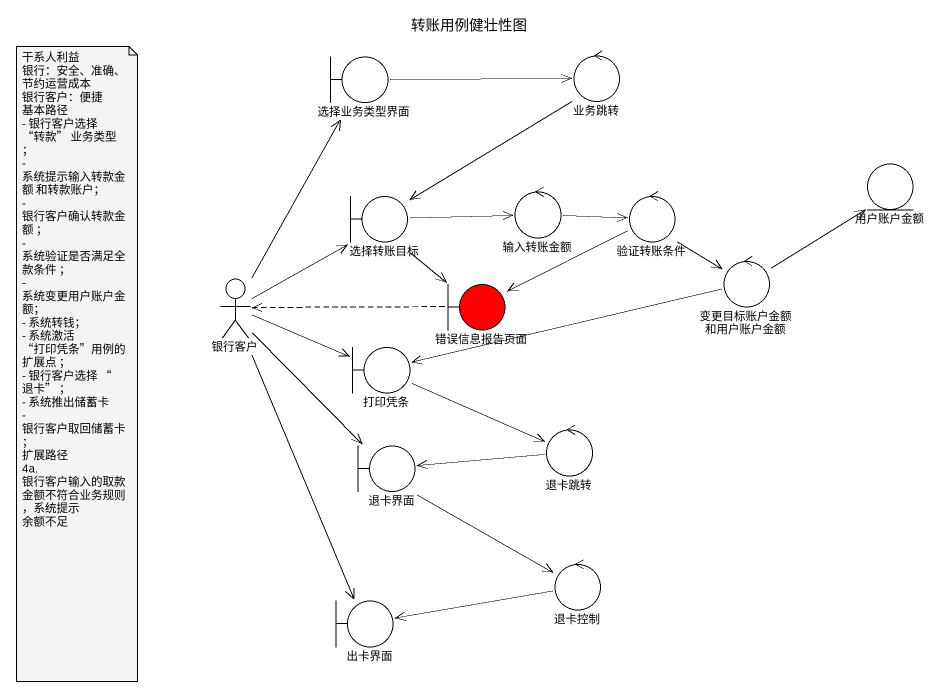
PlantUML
@startuml
title 转账用例健壮性图
boundary 选择业务类型界面
control 业务跳转
entity 用户账户金额
boundary 选择转账目标
control 输入转账金额
control 验证转账条件
actor 银行客户
boundary 错误信息报告页面 #FF0000
control 变更目标账户金额和用户账户金额
boundary 打印凭条
boundary 退卡界面
control 退卡跳转
control 退卡控制
boundary 出卡界面
选择业务类型界面 -right-> 业务跳转
业务跳转 --> 选择转账目标
选择转账目标 -right-> 输入转账金额
选择转账目标 --> 错误信息报告页面
输入转账金额 -right-> 验证转账条件
验证转账条件 -left-> 错误信息报告页面
验证转账条件 --> 变更目标账户金额和用户账户金额
银行客户 -up-> 选择业务类型界面
银行客户 -up-> 选择转账目标
银行客户 -right-> 打印凭条
银行客户 --> 退卡界面
银行客户 --> 出卡界面
错误信息报告页面 .left.> 银行客户
变更目标账户金额和用户账户金额 -up-> 用户账户金额
变更目标账户金额和用户账户金额 -left-> 打印凭条
打印凭条 -right-> 退卡跳转
退卡界面 --> 退卡控制
退卡跳转 -left-> 退卡界面
退卡控制 -left-> 出卡界面
note as N1
  干系人利益
  银行：安全、准确、节约运营成本
  银行客户：便捷
  基本路径
  - 银行客户选择 “转款” 业务类型 ；
  - 系统提示输入转款金额 和转款账户；
  - 银行客户确认转款金额 ；
  - 系统验证是否满足全款条件 ；
  - 系统变更用户账户金额；
  - 系统转钱；
  - 系统激活 “打印凭条”用例的扩展点 ；
  - 银行客户选择 “ 退卡” ；
  - 系统推出储蓄卡
  - 银行客户取回储蓄卡 ；
  扩展路径
  4a. 银行客户输入的取款金额不符合业务规则，系统提示 余额不足
end note
@enduml
